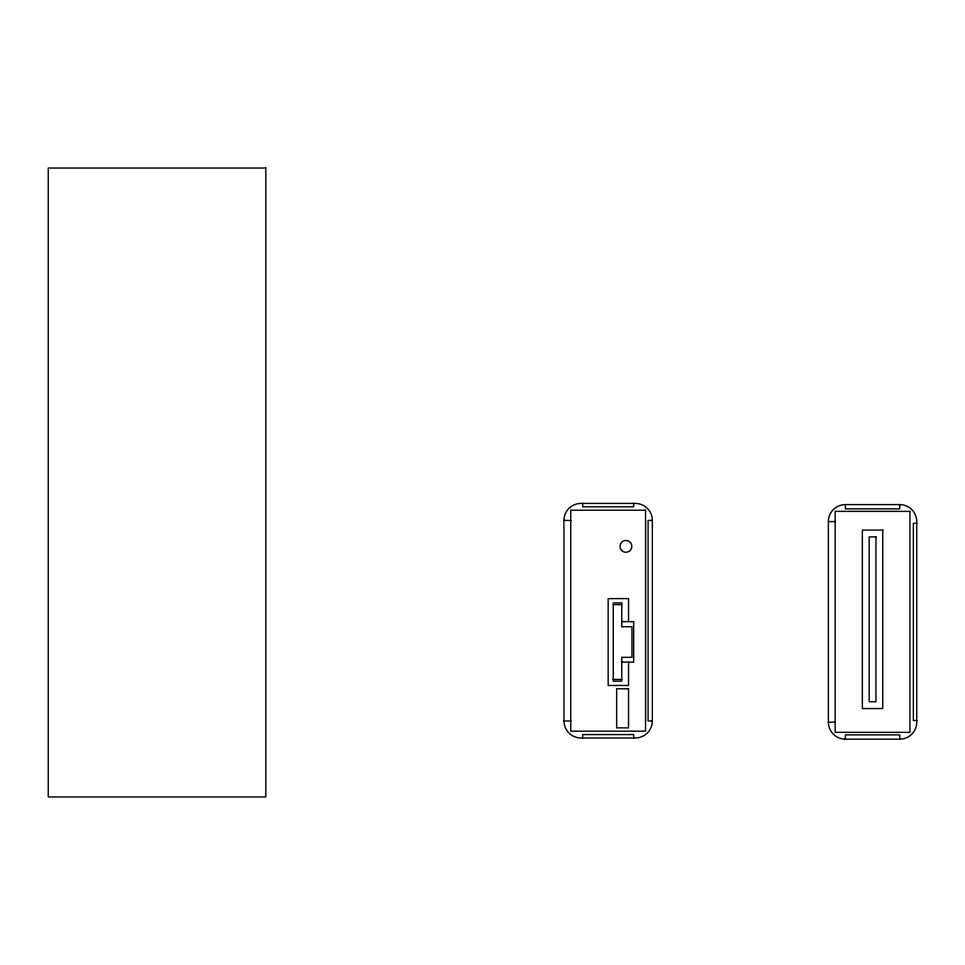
<?xml version="1.0" encoding="UTF-8"?>
<svg xmlns="http://www.w3.org/2000/svg" width="965" height="965" viewBox="0 0 965 965"><rect width="100%" height="100%" fill="white"/><g stroke="black" fill="none" stroke-linecap="round" stroke-linejoin="round"><path stroke-width="1.45" d="M628.553 662.147L628.529 685.476L608.155 685.476L608.155 598.602L628.529 598.602L628.553 621.641M845.364 504.586L899.754 504.586A16.996 16.996 0 0 1 916.75 521.595L916.75 722.158A16.996 16.996 0 0 1 899.754 739.154L845.364 739.154A16.996 16.996 0 0 1 828.368 722.158L828.368 521.595A16.996 16.996 0 0 1 845.364 504.586L845.364 508.844L899.754 508.844L899.754 504.586M563.97 520.412A16.996 16.996 0 0 1 580.966 503.416L635.356 503.416A16.996 16.996 0 0 1 652.352 520.412L652.352 720.976A16.996 16.996 0 0 1 635.356 737.972L580.966 737.972A16.996 16.996 0 0 1 563.97 720.976L563.97 520.412L570.761 520.412M652.352 520.412L648.106 520.412L648.106 720.976L652.352 720.976M828.368 521.595L835.159 521.595M916.75 523.283L913.348 523.283L913.348 720.457L916.75 720.457M613.258 604.645L621.75 604.645M621.75 621.641L633.655 621.641L633.655 662.147L621.75 662.147M613.258 679.432L621.75 679.432M563.97 720.976L570.761 720.976M828.368 722.158L835.159 722.158M899.754 739.154L899.754 734.908L845.364 734.908L845.364 739.154M633.655 503.416L633.655 506.818L582.667 506.818L582.667 503.416M633.655 737.972L633.655 734.57L582.667 734.57L582.667 737.972M265.809 168.055L48.25 168.055L48.25 796.945L265.809 796.945L265.809 168.055M645.549 510.208L570.761 510.208L570.761 731.18L645.549 731.18L645.549 510.208M909.947 511.39L835.159 511.39L835.159 732.351L909.947 732.351L909.947 511.39M882.758 530.087L862.36 530.087L862.36 708.551L882.758 708.551L882.758 530.087M875.955 536.89L869.163 536.89L869.163 701.76L875.955 701.76L875.955 536.89M621.75 602.944L613.258 602.944L613.258 681.133L621.75 681.133L621.75 657.334L631.954 657.334L631.954 626.743L621.75 626.743L621.75 602.944M628.529 688.781L616.635 688.781L616.635 727.875L628.529 727.875L628.529 688.781M621.737 550.581A5.947 5.947 0 0 0 631.689 547.915A5.947 5.947 0 0 0 624.403 540.629A5.947 5.947 0 0 0 621.737 550.581"/></g></svg>
